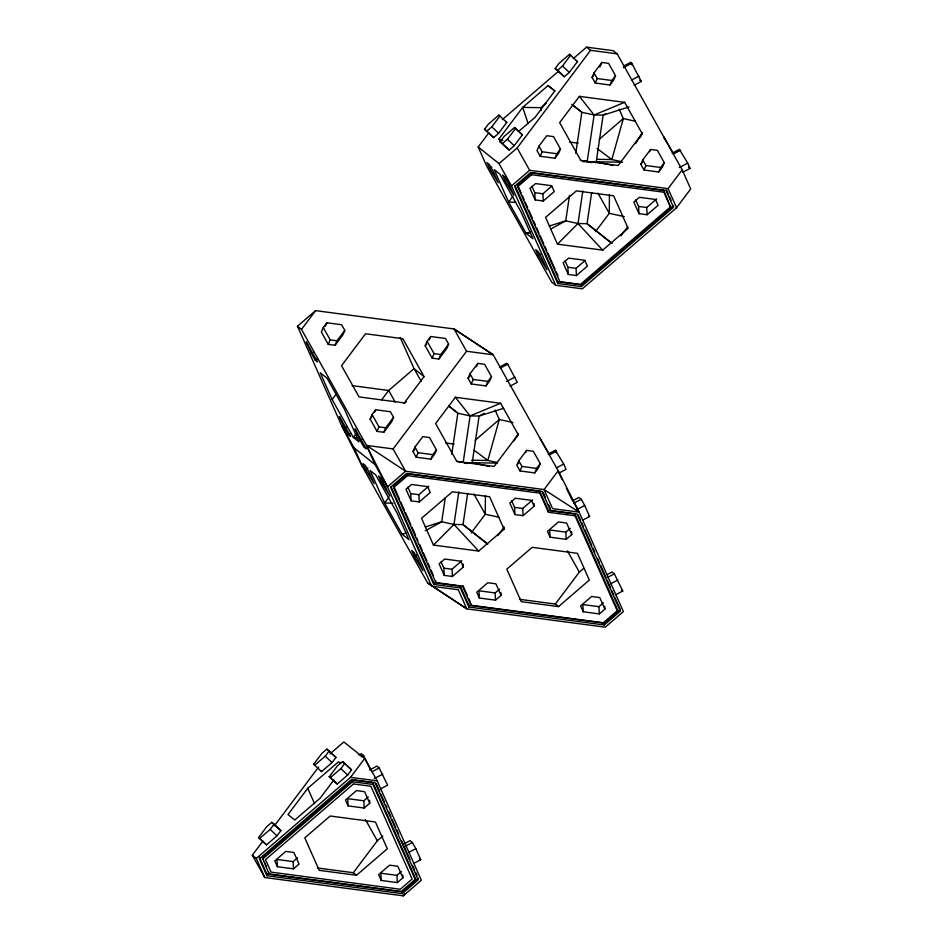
<?xml version="1.0" encoding="UTF-8"?>
<svg xmlns="http://www.w3.org/2000/svg" width="943" height="943" viewBox="0 0 943 943"><rect width="100%" height="100%" fill="white"/><g stroke="black" fill="none" stroke-linecap="round" stroke-linejoin="round"><path stroke-width="1.41" d="M485.409 495.653L485.256 514.241L471.252 532.866M609.426 194.729L609.272 213.318L595.516 231.613M445.296 497.715L441.725 521.774L425.328 530.744M451.744 454.255L457.838 413.223L448.833 406.091L457.838 413.223L470.086 415.91L479.127 416.04L503.703 408.272M433.438 545.078L478.702 551.066L504.081 529.235L489.629 496.737L452.357 491.798L421.545 518.308L433.438 545.078L453.972 524.461L458.805 491.916M455.375 397.274L500.627 403.262L518.131 434.487L494.132 466.42L456.86 461.481L435.607 423.572L455.375 397.274L470.086 415.91L463.154 462.6L456.353 461.115M467.645 493.46L463.025 524.591L487.79 544.194M569.525 195.378L565.741 220.851L550.618 229.125M575.76 153.332L581.855 112.3L572.849 105.168M557.454 244.154L602.718 250.143L628.097 228.312L613.645 195.814L576.373 190.875L545.561 217.385L557.454 244.154L578 223.538L582.821 190.993M579.391 96.351L624.655 102.339L642.148 133.564L618.148 165.496L580.876 160.558L559.623 122.649L579.391 96.351L594.102 114.987L587.171 161.677L580.369 160.192M591.662 192.537L587.041 223.668L611.807 243.27L587.041 223.668L578 223.538L565.741 220.851L549.356 226.025M323.296 327.551L321.351 332.054L328.282 344.407L335.036 345.291L342.851 334.895L344.808 330.392L341.625 324.734L326.879 322.777L323.296 327.551L330.227 339.893L328.282 344.407M325.429 326.16L326.879 322.777M335.036 345.291L336.981 340.788L344.808 330.392M370.116 419.034L372.061 414.531L375.644 409.769L390.39 411.714L393.561 417.372L391.616 421.875L383.789 432.283L377.035 431.387L370.116 419.034L372.261 416.169M374.666 412.02L375.644 409.769M377.035 431.387L378.98 426.884L372.061 414.531M383.789 432.283L385.746 427.78L393.561 417.372M425.187 345.786L427.132 341.283L430.715 336.521L445.461 338.466L448.632 344.124L446.687 348.627L438.86 359.035L432.106 358.14L425.187 345.786L426.613 343.877M429.254 339.893L430.715 336.521M432.106 358.14L434.051 353.637L427.132 341.283M438.86 359.035L440.817 354.533L448.632 344.124M538.96 146.13L537.003 150.632L540.186 156.29L554.92 158.235L558.504 153.473L560.46 148.97L553.529 136.617L546.775 135.721L538.96 146.13L542.131 151.788L540.186 156.29M412.987 451.556L414.932 447.053L422.759 436.644L429.513 437.54L436.432 449.894L434.487 454.396L430.904 459.158L416.158 457.214L412.987 451.556L414.731 449.245M416.158 457.214L418.114 452.711L414.932 447.053M554.92 158.235L556.877 153.733L560.46 148.97M592.074 77.385L594.031 72.882L601.846 62.474L608.6 63.37L615.531 75.723L613.575 80.226L609.991 85L595.257 83.043L592.074 77.385L593.819 75.075M599.901 66.977L601.846 62.474M430.904 459.158L432.849 454.656L436.432 449.894M595.257 83.043L597.202 78.54L594.031 72.882M468.058 378.308L470.003 373.805L477.83 363.397L484.584 364.293L491.515 376.646L489.558 381.149L485.975 385.923L471.229 383.966L468.058 378.308L469.803 375.998M476.368 366.78L477.83 363.397M471.229 383.966L473.186 379.463L470.003 373.805M609.991 85L611.948 80.485L615.531 75.723M485.975 385.923L487.92 381.408L491.515 376.646M640.839 164.365L642.784 159.862L650.611 149.465L657.365 150.361L664.285 162.703L662.34 167.206L658.756 171.98L644.01 170.023L640.839 164.365L642.572 162.055M649.633 151.717L650.611 149.465M644.01 170.023L645.955 165.52L642.784 159.862M518.768 460.785L516.823 465.288L519.994 470.946L534.74 472.903L538.323 468.141L540.268 463.626L533.349 451.284L526.583 450.389L518.768 460.785L521.939 466.443L519.994 470.946M525.616 452.64L526.583 450.389M658.756 171.98L660.701 167.477L664.285 162.703M534.74 472.903L536.685 468.4L540.268 463.626M640.309 137.466L642.148 133.564M516.905 437.092L518.131 434.487M635.582 143.701L642.478 132.598M513.864 440.923L518.45 433.521M512.886 196.285L508.642 202.132L526.147 233.357L532.96 238.779L521.066 212.022L499.802 174.101L494.203 169.634L508.642 202.132L515.609 202.238M388.87 497.209L384.626 503.055L402.131 534.28L408.944 539.702L397.038 512.945L375.786 475.024L370.186 470.557L384.626 503.055L392.983 503.185M427.686 583.033L466.809 608.86L458.31 589.74L431.682 586.216L387.502 486.824L366.497 445.402L301.489 329.425L315.61 310.636L454.054 328.954L493.177 354.78L558.185 470.757L579.191 512.179L623.37 611.583L605.253 627.178L466.809 608.86L427.686 583.033L362.666 467.056L341.672 425.635L297.481 326.231L315.61 310.636M484.49 129.321L488.403 124.111L498.859 115.117L499.967 116.001L491.822 126.833L486.8 131.16L484.49 129.321L493.613 137.584L498.623 133.258L506.78 122.425L498.859 115.117M573.261 58.596L586.57 47.15L613.186 50.674L617.193 53.857L682.202 169.834L690.7 188.954L676.579 207.731L582.326 288.817L555.71 285.293L551.702 282.11L486.694 166.133L478.195 147.014L488.78 132.928M500.945 141.108L498.694 139.316L522.705 107.396L548.083 85.565L554.838 90.905L535.117 117.274L519.711 130.535M500.108 141.756L504.022 136.546L514.477 127.553L515.585 128.437L522.387 134.861L514.241 145.694L509.232 150.008L500.108 141.756L509.232 150.008M555.179 68.509L559.093 63.299L569.548 54.305L570.656 55.189L562.511 66.022L557.49 70.348L555.179 68.509L564.303 76.76L569.313 72.446L577.458 61.613L569.548 54.305M502.419 143.595L507.44 139.269L515.585 128.437M555.71 285.293L511.519 185.901L499.012 163.599L517.141 148.004L590.566 50.333L617.193 53.857M332.125 399.514L320.231 372.744L327.044 378.167L344.537 409.392L358.988 441.89L353.377 437.422L332.125 399.514L336.474 393.726M356.03 433.91L353.377 437.422L357.645 437.988M381.62 399.867L388.681 390.473L414.06 368.642L400.197 337.453M424.067 376.611L404.299 402.909L359.047 396.92L341.543 365.695L365.542 333.763L402.814 338.702L424.067 376.611L414.06 368.642L421.203 381.385M572.931 501.028L579.191 512.179L544.064 489.547L405.62 471.229L387.502 486.824L374.996 464.522L366.497 445.402L393.125 448.927L466.549 351.256L493.177 354.78L454.054 328.954L466.549 351.256M620.883 235.844L627.755 226.697M511.519 185.901L529.648 170.306L668.08 188.624L682.202 169.834M517.683 464.133L519.428 461.822M258.594 837.537L266.739 826.693L271.761 822.379L274.071 824.217L280.884 830.642L276.971 835.84L266.515 844.834L258.594 837.537L266.515 844.834M321.587 771.586L313.665 764.29L321.822 753.445L326.832 749.131L335.956 757.394L332.042 762.592L321.587 771.586L320.479 770.702M259.702 838.41L270.169 829.416L274.071 824.217M313.665 764.29L314.785 765.174L325.241 756.168L329.142 750.97M329.991 753.893L343.853 741.976L364.67 758.549L377.176 780.863L421.368 880.255L403.239 895.85L264.794 877.532L252.3 855.23L262.908 841.109M274.413 825.809L318.651 766.977M340.8 763.571L338.561 761.779L307.748 788.289L287.98 814.587L294.782 819.997L320.16 798.179L333.881 779.932M497.727 535.624L503.739 527.62M329.284 776.726L337.429 765.881L342.45 761.567L344.761 763.406L351.574 769.83L347.661 775.028L337.205 784.022L329.284 776.726L337.205 784.022M330.392 777.598L340.859 768.604L344.761 763.406M264.794 877.532L256.307 858.413L350.548 777.338L364.67 758.549M317.461 867.984L353.307 872.723L377.306 840.791L382.882 835.993M519.475 599.312L555.309 604.05L579.32 572.118L583.776 568.287M403.239 895.85L405.007 893.504M502.289 119.643L558.845 70.996M528.139 123.639L522.705 107.396L540.799 107.667L546.315 102.917M517.566 184.899L531.51 172.911L663.801 190.415L670.438 206.918L580.369 284.409L559.894 281.698L517.672 186.714L517.566 184.899L521.137 192.926M517.672 186.714L531.604 174.714L663.896 192.219L670.438 206.918M599.123 139.411L623.335 118.582L635.582 121.27M531.899 186.254L534.764 192.69L542.897 193.775L551.679 186.207M543.286 201L554.272 191.559L551.667 185.712L535.541 183.579L530.001 188.341L535.153 199.916L543.286 201L542.897 193.775M404.205 403.569L406.409 401.671M565.046 260.81L567.898 267.246L576.043 268.319L584.825 260.763M635.735 199.999L638.588 206.434L646.733 207.507L656.611 199.008M576.432 275.545L587.406 266.103L584.813 260.256L568.688 258.123L563.136 262.897L568.287 274.472L576.432 275.545L576.043 268.319M647.122 214.733L658.096 205.291L655.503 199.444L639.378 197.311L633.826 202.085L638.977 213.66L647.122 214.733L646.733 207.507M515.09 185.83L557.702 281.686L581.253 284.81L673.408 205.527L673.502 207.33L581.348 286.613L557.796 283.501L514.595 186.301L530.626 172.51L665.994 190.427L673.502 207.33M407.494 473.834L393.549 485.822L393.644 487.637L435.878 582.621L462.494 586.145L470.993 605.253L603.284 622.757L617.229 610.769L617.135 608.966L574.9 513.97L548.284 510.458L539.785 491.338L407.494 473.834L407.588 475.637L393.644 487.637M475.107 440.334L499.319 419.505L512.921 422.488M407.883 487.177L410.735 493.613L418.881 494.698L428.759 486.187M419.27 501.924L430.256 492.482L427.651 486.635L411.525 484.502L405.985 489.264L411.124 500.839L419.27 501.924L418.881 494.698M441.018 561.733L443.882 568.169L452.027 569.242L461.905 560.743M511.707 500.922L514.572 507.358L522.717 508.43L532.595 499.931M463.39 567.026L460.797 561.179L444.66 559.046L439.12 563.82L444.271 575.395L452.416 576.468L463.39 567.026L463.237 564.138M534.08 506.214L531.487 500.368L515.349 498.234L509.809 503.008L514.961 514.583L523.106 515.656L534.08 506.214L533.927 503.326M500.91 592.51L501.063 595.398L495.523 600.172L479.386 598.027L478.997 590.801L495.134 592.935L499.566 589.127M571.599 531.699L571.753 534.587L566.213 539.349L550.075 537.215L549.686 529.99L565.824 532.123L570.256 528.316M352.423 779.944L262.354 857.423L268.991 873.937L401.282 891.43L415.215 879.442L415.12 877.638L372.898 782.655L352.423 779.944L352.517 781.747L262.449 859.226M558.515 606.597L589.328 580.086L577.434 553.329L532.17 547.341L506.792 569.171L521.243 601.669L558.515 606.597L555.309 604.05M277.383 866.711L274.778 860.865L285.764 851.411L293.91 852.496L299.049 864.071L293.509 868.845L277.383 866.711L276.994 859.474L293.12 861.607L297.552 857.8M369.585 800.371L369.739 803.259L364.198 808.033L348.073 805.9L347.684 798.662L363.809 800.796L368.241 796.988M604.734 606.243L604.887 609.131L599.347 613.905L583.222 611.771L582.833 604.546L598.958 606.679L603.39 602.86M391.062 486.753L433.686 582.609L460.302 586.133L468.801 605.253L604.168 623.158L620.199 609.367L614.871 597.39M460.302 586.133L460.408 587.937L468.907 607.056L604.263 624.973L620.305 611.17L620.199 609.367M356.513 875.269L387.325 848.771L375.42 822.001L330.168 816.013L304.789 837.844L319.229 870.342L356.513 875.269L353.307 872.723M402.732 874.915L402.885 877.815L397.345 882.577L381.208 880.444L380.819 873.218L396.956 875.352L401.388 871.532M259.278 857.022L266.798 873.925L402.166 891.83L418.197 878.039M402.26 893.646L418.291 879.854L375.09 782.655L351.539 779.543L259.372 858.825L266.893 875.729L402.26 893.646L402.166 891.83M605.677 113.738L603.155 115.117L594.102 114.987L581.855 112.3L571.741 104.308M484.172 413.282L479.127 416.04L472.207 462.742L488.981 466.408M623.429 66.175L630.643 62.391L631.751 63.275L641.311 81.44L634.109 85.212M623.335 67.684L631.751 63.275M631.751 79.919L638.965 76.147M489.488 168.361L486.942 162.62L489.346 164.542L493.095 171.225L498.199 182.694L489.488 168.361L491.892 167.1M505.106 180.797L502.56 175.056L504.965 176.978L508.713 183.661L513.817 195.13L505.106 180.797L507.511 179.535M672.194 153.155L679.396 149.371L687.718 163.127L690.076 168.42L682.862 172.204M673.302 154.039L680.504 150.255M311.331 353.319L306.239 341.849L317.485 361.923L315.08 360.002L311.331 353.319L313.736 352.057M679.314 167.536L687.718 163.127M315.08 360.002L317.485 358.741M538.253 255.341L535.707 249.612L538.099 251.522L541.86 258.217L546.952 269.686L538.253 255.341L540.657 254.091M344.478 427.863L339.374 416.393L350.631 436.468L348.226 434.558L344.478 427.863L346.883 426.601M348.226 434.558L350.631 433.297M499.413 367.098L506.627 363.314L507.735 364.198L517.294 382.363L510.092 386.135M360.096 440.298L354.992 428.829L366.249 448.903L363.845 446.994L360.096 440.298L362.489 439.037M500.521 367.982L507.735 364.198M506.532 381.479L514.949 377.07M365.471 469.284L362.925 463.543L365.33 465.465L369.078 472.148L374.182 483.618L365.471 469.284L367.876 468.023M381.09 481.72L378.544 475.979L380.948 477.901L389.789 496.053L381.09 481.72L383.495 480.459M548.166 454.078L555.38 450.294L563.702 464.05L566.059 469.343L558.845 473.127M549.286 454.962L556.488 451.178M556.488 467.822L563.702 464.05M414.236 556.264L411.678 550.535L414.083 552.445L417.832 559.14L422.935 570.609L414.236 556.264L416.641 555.014M572.92 500.603L578.931 497.456L581.242 499.295L584.707 505.472L589.611 516.493L582.397 520.277M574.028 503.067L581.242 499.295M576.291 509.88L584.707 505.472M607.268 574.523L612.066 572L614.376 573.839L622.745 591.049L615.531 594.821M607.174 577.623L614.376 573.839M610.64 583.8L617.842 580.016M358.906 754.954L361.299 753.693L363.609 755.532L370.894 770.29M361.216 756.793L363.609 755.532M369.715 769.912L376.917 766.129L379.227 767.967L387.597 785.177L380.383 788.949M372.025 771.751L379.227 767.967M374.277 778.553L382.693 774.144M404.052 843.832L410.064 840.673L412.374 842.523L415.839 848.688L420.743 859.721L413.529 863.505M405.16 846.295L412.374 842.523M408.625 852.472L415.839 848.688M594.102 114.987L624.655 102.339M470.086 415.91L500.627 403.262M629.087 106.924L603.155 115.117L596.224 161.819L612.997 165.485M530.249 232.061L526.147 233.357L528.929 233.404M402.131 534.28L406.233 532.995M425.34 526.948L441.725 521.774L453.972 524.461L463.025 524.591L486.623 543.239M597.178 159.32L611.842 159.544L621.366 161.63M582.774 161.618L622.628 162.208M471.689 460.231L487.826 460.467L497.35 462.553M464.451 462.624L497.138 463.107M597.202 78.54L611.948 80.485M569.584 142.051L578.189 143.195M542.131 151.788L556.877 153.733M645.955 165.52L660.701 167.477M330.227 339.893L336.981 340.788M434.051 353.637L440.817 354.533M473.186 379.463L487.92 381.408M352.187 385.64L388.681 390.473L395.117 401.942M378.98 426.884L385.746 427.78M445.567 442.974L454.161 444.118M418.114 452.711L432.849 454.656M521.939 466.443L536.685 468.4M407.588 475.637L539.879 493.142L548.378 512.261L575.006 515.786L617.229 610.769M579.191 512.179L552.563 508.654L544.064 489.547L558.185 470.757L562.158 479.681M620.305 611.17L577.092 513.982L550.464 510.458L541.977 491.35L406.61 473.433L390.579 487.225L433.78 584.424L460.408 587.937M350.548 777.338L377.176 780.863M352.517 781.747L372.992 784.458L415.215 879.442M588.573 161.984L591.367 162.597M624.242 216.607L609.272 213.318L597.933 193.103M464.557 462.907L467.351 463.52M498.871 517.224L485.256 514.241L473.916 494.026M498.694 139.316L502.819 140.542M366.497 445.402L405.62 471.229L393.125 448.927M597.06 148.487L611.842 159.544L623.335 118.582L619.174 109.211M474.188 450.259L487.826 460.467L499.319 419.505L495.146 410.134M639.778 80.214L641.311 81.44M586.57 47.15L590.566 50.333M576.35 60.729L577.458 61.613M688.531 167.194L690.076 168.42M548.083 85.565L554.885 90.988M505.66 121.541L506.78 122.425M522.387 134.861L514.477 127.553M478.195 147.014L499.012 163.599M539.761 437.87L549.262 454.267M588.491 515.609L589.611 516.493M297.481 326.231L301.489 329.425M621.637 590.165L622.745 591.049M341.672 425.635L354.179 447.937L374.996 464.522M335.956 757.394L326.832 749.131M351.574 769.83L342.45 761.567M419.623 858.837L420.743 859.721M280.884 830.642L271.761 822.379M252.3 855.23L256.307 858.413M562.511 66.022L569.313 72.446M557.49 70.348L564.303 76.76M507.44 139.269L514.241 145.694M491.822 126.833L498.623 133.258M486.8 131.16L493.613 137.584M340.859 768.604L347.661 775.028M325.241 756.168L332.042 762.592M270.169 829.416L276.971 835.84M578 223.538L602.718 250.143M453.972 524.461L478.702 551.066M517.141 148.004L529.648 170.306M566.319 488.097L572.354 500.391M567.415 550.889L579.32 572.118M365.412 819.561L377.306 840.791M673.278 153.344L663.778 136.947L664.874 139.387M630.643 62.391L631.727 64.843M668.08 188.624L676.579 207.731M666.477 189.92L668.21 193.822M669.365 196.415L671.098 200.317M522.328 195.602L524.108 199.621M525.298 202.297L527.679 207.649M528.87 210.324L532.441 218.352M533.632 221.027L535.412 225.035M536.602 227.711L538.983 233.062M540.174 235.738L543.734 243.766M544.924 246.441L546.716 250.461M547.895 253.137L555.038 269.191M556.229 271.867L558.008 275.875M555.38 450.294L556.476 452.746M578.177 514.843L580.546 520.159M581.737 522.823L583.505 526.819M584.695 529.483L591.791 545.455M592.982 548.119L594.75 552.115M597.709 558.775L599.489 562.771M600.667 565.435L605.995 577.411M607.186 580.075L610.734 588.067M611.913 590.731L613.693 594.727M571.753 534.587L566.602 523.011L558.468 521.927L547.482 531.38L550.075 537.215M604.887 609.131L599.748 597.556L591.603 596.483L580.629 605.925L583.222 611.771M543.003 492.081L545.278 497.185M548.673 504.835L550.37 508.654M501.063 595.398L495.912 583.823L487.779 582.739L476.793 592.192L479.386 598.027M462.966 585.603L467.492 595.799M468.636 598.357L470.333 602.176M394.15 487.166L399.502 499.201M400.692 501.876L404.252 509.904M405.443 512.579L410.794 524.626M411.985 527.302L415.557 535.329M416.747 538.005L417.938 540.681M419.718 544.689L422.099 550.04M423.289 552.716L426.861 560.743M428.039 563.419L429.831 567.438M431.022 570.114L433.403 575.466M354.179 447.937L362.666 467.056M376.174 783.515L379.723 791.507M380.901 794.159L384.461 802.151M385.64 804.815L386.83 807.479M388.599 811.475L390.968 816.803M392.147 819.467L395.706 827.447M396.885 830.111L398.665 834.107M401.624 840.767L409.91 859.403M412.869 866.063L414.637 870.059M415.828 872.723L417.006 875.375M369.739 803.259L364.599 791.684L356.454 790.599L345.468 800.053L348.073 805.9M402.885 877.815L397.734 866.228L389.6 865.155L378.614 874.597L381.208 880.444M307.748 788.289L314.549 803.577M264.134 861.43L266.515 866.782M540.799 107.667L541.164 110.543M503.715 526.347L504.081 529.235M663.801 190.415L663.896 192.219M638.588 206.434L638.977 213.66M604.168 623.158L604.263 624.973M598.958 606.679L599.347 613.905M581.253 284.81L581.348 286.613M567.898 267.246L568.287 274.472M574.9 513.97L575.006 515.786M557.702 281.686L557.796 283.501M565.824 532.123L566.213 539.349M534.764 192.69L535.153 199.916M531.51 172.911L531.604 174.714M548.284 510.458L548.378 512.261M539.785 491.338L539.879 493.142M522.717 508.43L523.106 515.656M514.572 507.358L514.961 514.583M495.134 592.935L495.523 600.172M470.899 603.449L470.993 605.253M468.801 605.253L468.907 607.056M452.027 569.242L452.416 576.468M443.882 568.169L444.271 575.395M435.772 580.805L435.878 582.621M433.686 582.609L433.78 584.424M410.735 493.613L411.124 500.839M396.956 875.352L397.345 882.577M372.898 782.655L372.992 784.458M363.809 800.796L364.198 808.033M293.12 861.607L293.509 868.845M268.885 872.122L268.991 873.937M266.798 873.925L266.893 875.729M353.495 783.951L265.525 859.639L271.077 872.134L400.292 889.225L412.138 879.041L370.894 786.262L353.495 783.951"/></g></svg>
